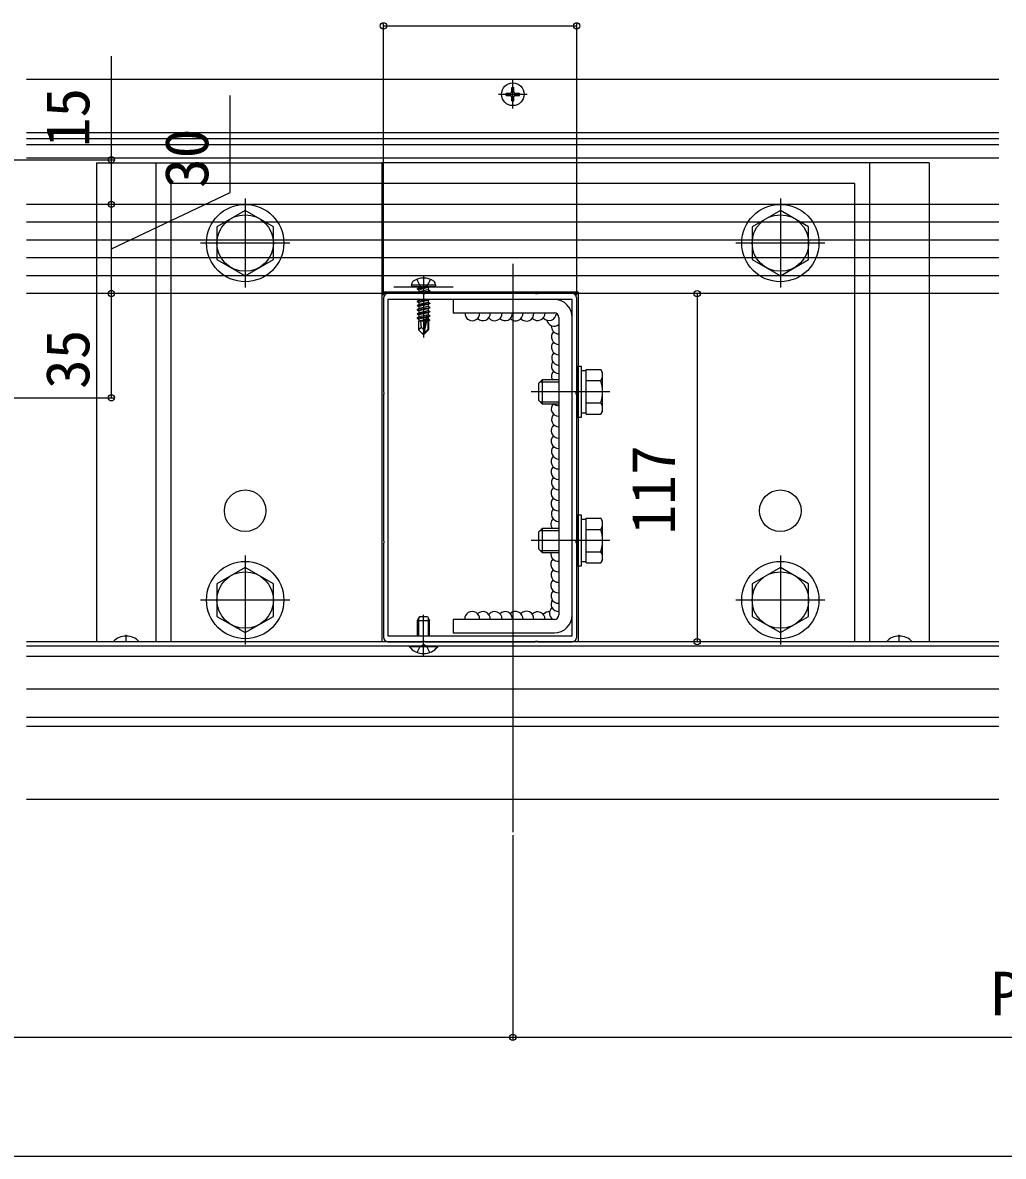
# Model space of a CAD drawing. Units: millimetres, scale not verified. Extents: x -875 to 875, y -1305 to 1298.
# Drawn here: x -409.8 to -80, y 410.9 to 792 of the extents above; entities that cross this region are included whole.
import ezdxf
from ezdxf.enums import TextEntityAlignment as Align

# ---------------------------------------------------------------- set-up
doc = ezdxf.new("R2010")
doc.units = ezdxf.units.MM
doc.header["$LTSCALE"] = 8
for name, color, linetype in [('0-3_YKK_11', 7, 'Continuous'), ('0-4_YKK_12', 2, 'Continuous'), ('0-5_YKK_13', 4, 'Continuous'), ('0-6_YKK_D', 6, 'Continuous')]:
    doc.layers.add(name, color=color, linetype=linetype)
doc.styles.add('ＭＳ ゴシック', font='')
doc.styles.get('ＭＳ ゴシック').set_extended_font_data('MS Gothic')

msp = doc.modelspace()

# ---------------------------------------------------------------- linework, layer by layer
at = {"layer": '0-3_YKK_11'}
for points in [[(-288.5, 699.399), (-288.5, 667.857), (-288.38, 667.673), (-288.38, 667.124), (-288.5, 666.94)], [(-225, 700.899), (-236.542, 700.899), (-236.725, 700.779), (-237.275, 700.779), (-237.458, 700.899), (-274.542, 700.899), (-274.725, 700.779), (-275.275, 700.779), (-275.458, 700.899), (-287, 700.899)], [(-223.5, 585.399), (-223.5, 616.94), (-223.62, 617.124), (-223.62, 617.673), (-223.5, 617.857), (-223.5, 666.94), (-223.62, 667.124), (-223.62, 667.673), (-223.5, 667.857), (-223.5, 699.399)], [(-288.5, 666.94), (-288.5, 617.857), (-288.38, 617.673), (-288.38, 617.124), (-288.5, 616.94), (-288.5, 585.399)], [(-287, 583.899), (-275.458, 583.899), (-275.275, 584.019), (-274.725, 584.019), (-274.542, 583.899), (-237.458, 583.899), (-237.275, 584.019), (-236.725, 584.019), (-236.542, 583.899), (-225, 583.899)]]:
    msp.add_lwpolyline(points, dxfattribs=at)
msp.add_lwpolyline([(-287, 698.899), (-287, 585.899), (-225, 585.899), (-225, 698.899)], close=True, dxfattribs=at)
for centre, start, end in [((-287, 699.399), 90.00001, 179.99999), ((-225, 699.399), 0.00001, 89.99999), ((-287, 585.399), 180.00001, 269.99999), ((-225, 585.399), 270.00001, 359.99999)]:
    msp.add_arc(centre, 1.5, start, end, dxfattribs=at)
at = {"layer": '0-4_YKK_12'}
for p, q in [((-81.5, 772.9), (-408.5, 772.9)), ((-81.5, 754.9), (-408.5, 754.9)), ((-81.5, 752.948), (-408.5, 752.948)), ((-81.5, 746.4), (-408.5, 746.4)), ((-245, 710.899), (-245, 519.9)), ((-81.5, 583.9), (-408.5, 583.9)), ((-81.5, 582.4), (-408.5, 582.4)), ((-81.5, 578.9), (-408.5, 578.9)), ((-81.5, 567.9), (-408.5, 567.9)), ((-81.5, 558.4), (-408.5, 558.4)), ((-81.5, 555.4), (-408.5, 555.4)), ((-81.5, 530.9), (-408.5, 530.9))]:
    msp.add_line(p, q, dxfattribs=at)
at = {"layer": '0-5_YKK_13'}
for p, q in [((-245.35, 768.75), (-245.35, 770.15)), ((-245.35, 770.15), (-244.65, 770.15)), ((-245, 763.1), (-245, 772.7)), ((-244.65, 768.75), (-244.65, 770.15)), ((-249.8, 767.9), (-240.2, 767.9)), ((-247.25, 768.25), (-245.85, 768.25)), ((-247.25, 767.55), (-247.25, 768.25)), ((-247.25, 767.55), (-245.85, 767.55)), ((-245.35, 765.65), (-245.35, 767.05)), ((-244.65, 765.65), (-244.65, 767.05)), ((-244.15, 768.25), (-242.75, 768.25)), ((-244.15, 767.55), (-242.75, 767.55)), ((-242.75, 767.55), (-242.75, 768.25)), ((-245.35, 765.65), (-244.65, 765.65)), ((-81.5, 746.4), (-408.5, 746.4)), ((-385, 744.9), (-289, 744.9)), ((-289, 744.9), (-289, 700.9)), ((-105, 744.9), (-289, 744.9)), ((-360, 737.9), (-360, 583.9)), ((-335, 732.9), (-335, 702.9)), ((-155, 732.9), (-155, 702.9)), ((-81.5, 730.9), (-408.5, 730.9)), ((-81.5, 730.9), (-408.5, 730.9)), ((-81.5, 724.9), (-408.5, 724.9)), ((-81.5, 718.9), (-408.5, 718.9)), ((-320, 717.9), (-350, 717.9)), ((-140, 717.9), (-170, 717.9)), ((-81.5, 712.9), (-408.5, 712.9)), ((-81.5, 706.9), (-408.5, 706.9)), ((-275, 707.099), (-275, 686.199)), ((-223, 701.4), (-289, 701.4)), ((-285, 703.199), (-265, 703.199)), ((-279, 703.699), (-278.859, 704.501)), ((-271, 703.699), (-279, 703.699)), ((-279, 703.699), (-278.912, 703.199)), ((-271.088, 703.199), (-278.912, 703.199)), ((-277.1, 702.549), (-273.5, 703.149)), ((-273.5, 703.049), (-277.1, 702.449)), ((-277.1, 702.549), (-276.55, 702.866)), ((-277.1, 702.549), (-277.1, 702.449)), ((-277.1, 702.549), (-277.1, 702.449)), ((-277.1, 702.449), (-276.55, 702.131)), ((-277.1, 701.149), (-272.9, 701.849)), ((-272.9, 701.749), (-277.1, 701.049)), ((-277.1, 701.149), (-276.55, 701.466)), ((-273.5, 703.149), (-276.55, 702.866)), ((-276.55, 702.131), (-273.5, 703.049)), ((-276.55, 702.999), (-276.55, 702.866)), ((-273.45, 702.166), (-276.55, 701.466)), ((-276.55, 702.131), (-276.55, 701.466)), ((-273.45, 701.431), (-275.808, 700.899)), ((-273.5, 703.149), (-273.5, 703.049)), ((-273.45, 702.999), (-273.45, 702.166)), ((-272.9, 701.849), (-273.45, 702.166)), ((-272.9, 701.749), (-273.45, 701.431)), ((-273.45, 701.431), (-273.45, 700.899)), ((-272.9, 701.849), (-272.9, 701.749)), ((-271, 703.699), (-271.142, 704.501)), ((-271, 703.699), (-271.088, 703.199)), ((-223, 701.4), (-223, 583.9)), ((-81.5, 700.9), (-408.5, 700.9)), ((-289, 700.9), (-289, 583.9)), ((-277.1, 701.149), (-277.1, 701.049)), ((-277.1, 701.049), (-276.84, 700.899)), ((-273.2, 698.899), (-277.1, 698.249)), ((-277.1, 698.349), (-273.8, 698.899)), ((-277.1, 698.349), (-276.55, 698.666)), ((-277.1, 698.349), (-277.1, 698.249)), ((-277.1, 698.249), (-276.55, 697.931)), ((-277.1, 696.949), (-272.9, 697.649)), ((-272.9, 697.549), (-277.1, 696.849)), ((-275.521, 698.899), (-276.55, 698.666)), ((-276.55, 698.899), (-276.55, 698.666)), ((-273.45, 697.966), (-276.55, 697.266)), ((-276.55, 697.931), (-276.55, 697.266)), ((-273.45, 698.631), (-273.45, 697.966)), ((-272.9, 697.649), (-273.45, 697.966)), ((-272.9, 697.649), (-272.9, 697.549)), ((-265, 698.9), (-265, 694.4)), ((-231, 698.9), (-265, 698.9)), ((-277.1, 696.949), (-276.55, 697.266)), ((-277.1, 696.949), (-277.1, 696.849)), ((-277.1, 696.849), (-276.55, 696.531)), ((-277.1, 695.549), (-272.9, 696.249)), ((-272.9, 696.149), (-277.1, 695.449)), ((-277.1, 695.549), (-276.55, 695.866)), ((-277.1, 695.549), (-277.1, 695.449)), ((-277.1, 695.449), (-276.55, 695.131)), ((-277.1, 694.149), (-272.9, 694.849)), ((-272.9, 694.749), (-277.1, 694.049)), ((-277.1, 694.149), (-276.55, 694.466)), ((-277.1, 694.149), (-277.1, 694.049)), ((-277.1, 694.049), (-276.55, 693.731)), ((-273.45, 696.566), (-276.55, 695.866)), ((-276.55, 696.531), (-276.55, 695.866)), ((-273.45, 695.166), (-276.55, 694.466)), ((-276.55, 695.131), (-276.55, 694.466)), ((-273.45, 693.766), (-276.55, 693.066)), ((-276.55, 693.731), (-276.55, 693.066)), ((-273.45, 697.231), (-273.45, 696.566)), ((-272.9, 696.249), (-273.45, 696.566)), ((-273.45, 695.831), (-273.45, 695.166)), ((-272.9, 694.849), (-273.45, 695.166)), ((-273.45, 694.431), (-273.45, 693.766)), ((-272.9, 693.449), (-273.45, 693.766)), ((-272.9, 696.249), (-272.9, 696.149)), ((-272.9, 694.849), (-272.9, 694.749)), ((-265, 694.4), (-231, 694.4)), ((-277.1, 692.749), (-274.074, 693.253)), ((-274.102, 693.148), (-277.1, 692.649)), ((-277.1, 692.749), (-276.55, 693.066)), ((-277.1, 692.749), (-277.1, 692.649)), ((-277.1, 692.649), (-276.55, 692.331)), ((-276.7, 691.599), (-276.55, 691.666)), ((-276.7, 691.599), (-276.7, 688.749)), ((-274.424, 691.599), (-276.7, 691.599)), ((-274.16, 692.871), (-276.55, 692.331)), ((-276.55, 692.331), (-276.55, 691.666)), ((-274.305, 692.173), (-276.55, 691.666)), ((-274.365, 691.881), (-276.083, 691.599)), ((-274.09, 693.205), (-275, 688.82)), ((-273.668, 693.321), (-274.85, 687.623)), ((-274.42, 691.615), (-274.504, 691.599)), ((-273.668, 693.321), (-272.9, 693.449)), ((-272.9, 693.349), (-273.613, 693.23)), ((-273.45, 692.366), (-273.603, 692.331)), ((-273.6, 693.15), (-273.6, 688.873)), ((-273, 692.106), (-273.6, 692.007)), ((-273, 691.891), (-273.6, 691.774)), ((-273.3, 691.599), (-273.6, 691.599)), ((-273.45, 693.031), (-273.45, 692.366)), ((-273, 692.106), (-273.45, 692.366)), ((-273, 691.891), (-273.3, 691.718)), ((-273.3, 691.718), (-273.3, 688.749)), ((-273, 692.106), (-273, 691.891)), ((-272.9, 693.449), (-272.9, 693.349)), ((-229.5, 692.9), (-229.5, 592.9)), ((-275.743, 689.552), (-276.7, 688.749)), ((-275.15, 687.199), (-276.7, 688.749)), ((-275, 688.82), (-275.15, 687.199)), ((-275.15, 687.199), (-274.85, 687.199)), ((-275, 688.82), (-275, 687.199)), ((-273.6, 688.873), (-274.85, 687.623)), ((-274.85, 687.199), (-273.3, 688.749)), ((-274.85, 687.623), (-274.85, 687.199)), ((-273.3, 688.749), (-273.6, 688.873)), ((-220.3, 674.95), (-221.9, 674.95)), ((-220.3, 675.406), (-215.381, 675.406)), ((-220.3, 660.394), (-220.3, 675.406)), ((-214.8, 674.4), (-215.381, 675.406)), ((-236.3, 670.7), (-235.1, 671.9)), ((-236.3, 670.7), (-236.3, 665.1)), ((-235.748, 671.252), (-229.5, 671.252)), ((-229.5, 671.9), (-235.1, 671.9)), ((-235.1, 671.9), (-235.1, 663.9)), ((-220.3, 663.9), (-220.3, 671.9)), ((-220.3, 671.653), (-215.381, 671.653)), ((-214.8, 661.4), (-214.8, 674.4)), ((-212.3, 667.9), (-238.8, 667.9)), ((-236.3, 665.1), (-235.1, 663.9)), ((-235.748, 664.548), (-229.5, 664.548)), ((-235.1, 663.9), (-229.5, 663.9)), ((-220.3, 664.147), (-215.381, 664.147)), ((-221.9, 660.85), (-220.3, 660.85)), ((-220.3, 660.394), (-215.381, 660.394)), ((-214.8, 661.4), (-215.381, 660.394)), ((-220.3, 625.406), (-215.381, 625.406)), ((-220.3, 610.394), (-220.3, 625.406)), ((-214.8, 624.4), (-215.381, 625.406)), ((-236.3, 620.7), (-235.1, 621.9)), ((-235.748, 621.252), (-229.5, 621.252)), ((-229.5, 621.9), (-235.1, 621.9)), ((-235.1, 621.9), (-235.1, 613.9)), ((-220.3, 624.95), (-221.9, 624.95)), ((-220.3, 613.9), (-220.3, 621.9)), ((-220.3, 621.653), (-215.381, 621.653)), ((-214.8, 611.4), (-214.8, 624.4)), ((-212.3, 617.9), (-238.8, 617.9)), ((-236.3, 620.7), (-236.3, 615.1)), ((-236.3, 615.1), (-235.1, 613.9)), ((-235.748, 614.548), (-229.5, 614.548)), ((-235.1, 613.9), (-229.5, 613.9)), ((-220.3, 614.147), (-215.381, 614.147)), ((-335, 612.9), (-335, 582.9)), ((-221.9, 610.85), (-220.3, 610.85)), ((-220.3, 610.394), (-215.381, 610.394)), ((-214.8, 611.4), (-215.381, 610.394)), ((-155, 612.9), (-155, 582.9)), ((-320, 597.9), (-350, 597.9)), ((-140, 597.9), (-170, 597.9)), ((-276.999, 591.001), (-276.299, 592.401)), ((-276.999, 585.899), (-276.999, 591.001)), ((-276.999, 591.001), (-272.999, 591.001)), ((-276.62, 585.899), (-276.62, 591.759)), ((-276.299, 592.401), (-273.699, 592.401)), ((-274.999, 578.901), (-274.999, 592.955)), ((-273.699, 592.401), (-272.999, 591.001)), ((-273.378, 585.899), (-273.378, 591.759)), ((-272.999, 585.899), (-272.999, 591.001)), ((-265, 591.4), (-265, 586.9)), ((-231, 591.4), (-265, 591.4)), ((-265, 586.9), (-231, 586.9)), ((-375, 583.9), (-375, 586.2)), ((-115, 583.9), (-115, 586.2)), ((-270.249, 582.401), (-279.749, 582.401)), ((-279.749, 582.174), (-279.749, 582.401)), ((-270.249, 582.174), (-279.749, 582.174)), ((-277.149, 580.293), (-276.144, 582.309)), ((-276.144, 582.309), (-274.999, 582.917)), ((-273.854, 582.309), (-274.999, 582.917)), ((-272.849, 580.293), (-273.854, 582.309)), ((-270.249, 582.174), (-270.249, 582.401))]:
    msp.add_line(p, q, dxfattribs=at)
for points in [[(-385, 744.9), (-385, 700.9), (-385, 583.9)], [(-365, 744.9), (-365, 700.9), (-365, 583.9)], [(-125, 744.9), (-125, 700.9), (-125, 583.9)], [(-105, 744.9), (-105, 700.9), (-105, 583.9)], [(-130, 583.9), (-130, 737.9), (-360, 737.9)], [(-277.3, 705.678), (-276.145, 703.361), (-275, 702.753)], [(-272.7, 705.678), (-273.855, 703.361), (-275, 702.753)], [(-272.987, 698.899), (-273.45, 698.631), (-276.55, 697.931)], [(-272.9, 697.549), (-273.45, 697.231), (-276.55, 696.531)], [(-272.9, 696.149), (-273.45, 695.831), (-276.55, 695.131)], [(-272.9, 694.749), (-273.45, 694.431), (-276.55, 693.731)], [(-275, 688.82), (-275.743, 689.552), (-275.9, 691.599)], [(-272.9, 693.349), (-273.45, 693.031), (-273.6, 692.997)]]:
    msp.add_lwpolyline(points, dxfattribs=at)
for points in [[(-335, 728.87), (-344.5, 723.385), (-344.5, 712.415), (-335, 706.93), (-325.5, 712.415), (-325.5, 723.385)], [(-155, 728.87), (-164.5, 723.385), (-164.5, 712.415), (-155, 706.93), (-145.5, 712.415), (-145.5, 723.385)], [(-223.5, 676.4), (-223.5, 659.4), (-221.9, 659.4), (-221.9, 676.4)], [(-223.5, 626.4), (-223.5, 609.4), (-221.9, 609.4), (-221.9, 626.4)], [(-335, 608.87), (-344.5, 603.385), (-344.5, 592.415), (-335, 586.93), (-325.5, 592.415), (-325.5, 603.385)], [(-155, 608.87), (-164.5, 603.385), (-164.5, 592.415), (-155, 586.93), (-145.5, 592.415), (-145.5, 603.385)]]:
    msp.add_lwpolyline(points, close=True, dxfattribs=at)
for centre, radius in [((-245, 767.9), 3.8), ((-335, 717.9), 13), ((-155, 717.9), 13), ((-335, 717.9), 9.5), ((-155, 717.9), 9.5), ((-335, 627.9), 7), ((-155, 627.9), 7), ((-335, 597.9), 13), ((-155, 597.9), 13), ((-335, 597.9), 9.5), ((-155, 597.9), 9.5)]:
    msp.add_circle(centre, radius, dxfattribs=at)
for centre, radius, start, end in [((-245.85, 768.75), 0.5, 270, 0), ((-245.85, 767.05), 0.5, 0, 90), ((-244.15, 768.75), 0.5, 180, 270), ((-244.15, 767.05), 0.5, 90, 180), ((-277.972, 704.345), 0.9, 122.05588, 170), ((-275, 699.599), 6.5, 57.94412, 122.05588), ((-272.028, 704.345), 0.9, 10, 57.94412), ((-276.75, 702.999), 0.2, 0, 90), ((-273.25, 702.999), 0.2, 90, 180), ((-231, 692.9), 6, 0, 90), ((-258.589, 694.294), 2.5, 177.57914, 2.42086), ((-255.049, 694.294), 2.5, 224.92958, 2.42086), ((-251.055, 694.294), 2.5, 216.97641, 2.42086), ((-247.576, 694.294), 2.5, 225.90888, 2.42086), ((-244.032, 694.23), 2.5, 223.82069, 3.89969), ((-240.424, 694.166), 2.5, 222.78303, 5.38112), ((-236.623, 694.359), 2.5, 223.33988, 0.94365), ((-232.811, 694.359), 2.5, 220.32701, 357.14199), ((-231, 692.9), 1.5, 0, 90), ((-273.848, 693.15), 0.248, 0, 167.19096), ((-231.064, 692.445), 2.5, 191.19214, 308.7142), ((-229.483, 689.839), 2.5, 173.67744, 269.61562), ((-229.483, 686.327), 2.5, 135.38013, 269.61562), ((-229.483, 682.815), 2.5, 135.37788, 269.61562), ((-229.385, 679.278), 2.5, 136.55193, 267.35219), ((-229.512, 676.585), 2.5, 144.66303, 270.26943), ((-229.512, 673.073), 2.5, 135.37788, 207.98132), ((-218.123, 673.529), 3.323, 325.61575, 34.38425), ((-227.219, 667.9), 12.419, 342.41205, 17.58795), ((-229.54, 662.19), 2.5, 135.37788, 270.92327), ((-229.54, 665.702), 2.5, 226.10856, 270.92327), ((-218.123, 662.271), 3.323, 325.61575, 34.38425), ((-229.442, 658.652), 2.5, 136.55193, 268.66062), ((-229.569, 654.85), 2.5, 128.5381, 271.57724), ((-229.569, 651.338), 2.5, 135.37788, 271.57724), ((-229.47, 647.801), 2.5, 136.55193, 269.31454), ((-229.597, 644.444), 2.5, 135.62065, 272.23141), ((-229.597, 640.932), 2.5, 135.37788, 272.23141), ((-229.499, 637.395), 2.5, 136.55193, 269.96836), ((-229.637, 633.886), 2.5, 133.13459, 273.14141), ((-229.637, 630.374), 2.5, 135.37788, 273.14141), ((-229.677, 623.537), 2.5, 136.24486, 220.89181), ((-229.538, 626.837), 2.5, 136.55193, 270.87739), ((-218.123, 623.529), 3.323, 325.61575, 34.38425), ((-227.219, 617.9), 12.419, 342.41205, 17.58795), ((-229.716, 613.407), 2.5, 168.63578, 274.96405), ((-218.123, 612.271), 3.323, 325.61575, 34.38425), ((-229.716, 609.895), 2.5, 135.37788, 274.96405), ((-229.618, 606.358), 2.5, 136.55193, 272.69635), ((-229.716, 602.839), 2.5, 135.37788, 274.96405), ((-229.618, 599.302), 2.5, 136.55193, 272.69635), ((-230.137, 593.5), 2.5, 131.99025, 237.1599), ((-229.618, 596.562), 2.5, 146.75754, 272.69635), ((-258.648, 591.57), 2.5, 356.10031, 183.89969), ((-255.049, 591.506), 2.5, 357.57914, 135.02317), ((-251.055, 591.506), 2.5, 357.57914, 143.02359), ((-247.576, 591.506), 2.5, 357.57914, 134.09112), ((-244.032, 591.57), 2.5, 356.10031, 136.17931), ((-240.424, 591.634), 2.5, 354.61888, 137.21697), ((-236.623, 591.441), 2.5, 359.05635, 136.66012), ((-232.811, 591.441), 2.5, 85.13074, 136.66012), ((-231, 592.9), 1.5, 270, 0), ((-231, 592.9), 6, 270, 0), ((-375, 579.9), 5.9, 42.68491, 137.31509), ((-115, 579.9), 5.9, 42.68491, 137.31509), ((-274.999, 586.001), 6.1, 218.85935, 321.14065)]:
    msp.add_arc(centre, radius, start, end, dxfattribs=at)
at = {"layer": '0-6_YKK_D'}
for p, q in [((-288.5, 700.399), (-288.5, 791.9)), ((-288.5, 790.9), (-223.5, 790.9)), ((-223.5, 700.399), (-223.5, 791.9)), ((-81.5, 750.9), (-408.5, 750.9)), ((-549.3, 745.9), (-379, 745.9)), ((-380, 700.9), (-380, 730.9)), ((-380, 665.9), (-380, 700.9)), ((-183, 700.899), (-183, 583.899)), ((-499.3, 665.9), (-379, 665.9)), ((-245, 518.9), (-245, 449.9)), ((-245, 518.9), (-245, 449.9)), ((-585, 450.9), (-245, 450.9)), ((-245, 450.9), (95, 450.9)), ((-585, 410.9), (775, 410.9))]:
    msp.add_line(p, q, dxfattribs=at)
for points in [[(-380, 730.9), (-380, 745.9), (-380, 780.745)], [(-380, 715.9), (-340, 734.9), (-340, 767.491)]]:
    msp.add_lwpolyline(points, dxfattribs=at)
for centre in [(-288.5, 790.9), (-223.5, 790.9), (-380, 745.9), (-380, 730.9), (-380, 730.9), (-380, 700.9), (-380, 700.9), (-183, 700.899), (-380, 665.9), (-183, 583.899), (-245, 450.9), (-245, 450.9)]:
    msp.add_circle(centre, 1.075, dxfattribs=at)

# ---------------------------------------------------------------- texts
at = {"layer": '0-6_YKK_D', "style": 'ＭＳ ゴシック'}
for s, p in [('15', (-383, 750.132)), ('30', (-343, 736.423)), ('35', (-383, 668.855)), ('117', (-186, 619.955))]:
    msp.add_text(s, height=14.66, rotation=90, dxfattribs=at).set_placement(p, align=Align.BOTTOM_LEFT)
msp.add_text('P', height=14.66, dxfattribs=at).set_placement((-84.205, 453.9), align=Align.BOTTOM_LEFT)

doc.saveas('drawing.dxf')
